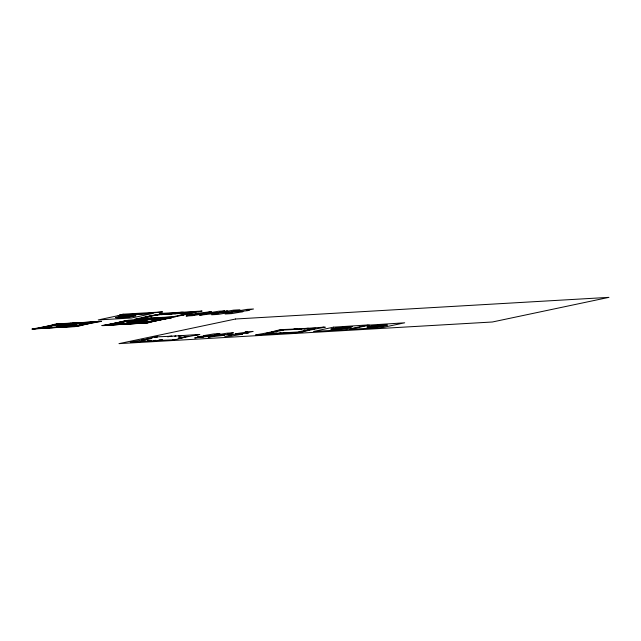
<?xml version="1.0" encoding="UTF-8"?>
<svg xmlns="http://www.w3.org/2000/svg" width="641" height="641" viewBox="0 0 641 641"><rect width="100%" height="100%" fill="white"/><g stroke="black" fill="none" stroke-linecap="round" stroke-linejoin="round"><path stroke-width="0.96" d="M32.05 329.041L32.715 328.881A105.541 6.811 -5.4 0 0 55.118 324.146L59.389 323.665A105.541 6.811 -5.4 0 0 99.708 321.325L101.59 321.325L100.933 321.486A105.541 6.811 -5.4 0 0 78.531 326.221L74.26 326.702A105.541 6.811 -5.4 0 0 33.933 329.041L32.082 329.081M105.877 325.267L103.361 325.516L105.893 325.235M147.214 322.872L144.73 323.12L147.23 322.84M167.589 318.232L170.194 317.984L167.605 318.257M131.637 342.062L134.233 341.821L131.653 342.094M157.173 336.998L154.633 337.238L157.197 336.966M172.974 339.666L175.57 339.426L173.006 339.698M198.51 334.602L195.994 334.85L198.534 334.57M298.418 332.383L301.022 332.142L298.418 332.407M57.353 327.287L55.983 327.431L57.378 327.255M77.785 322.968L76.431 323.112L77.785 322.944M85.934 324.066L84.532 324.21L85.95 324.034M146.188 319.643L147.71 319.426M154.361 320.732L155.867 320.596L154.369 320.764M271.407 332.166L272.914 332.03L272.105 332.062M279.572 333.256L281.087 333.12L280.389 333.144M299.98 328.945L301.494 328.809L300.012 328.977M308.145 330.035L309.659 329.899L308.161 330.067M48.964 327.904L50.495 327.575M69.372 323.585L70.903 323.264M51.721 327.743L53.251 327.415M72.129 323.425L73.659 323.104M59.99 327.263L61.52 326.942M80.397 322.952L81.928 322.623M62.746 327.102L64.276 326.782M83.154 322.792L84.684 322.463M128.008 320.556C123.593 320.949 130.395 320.011 128.008 320.556L106.021 325.203L145.523 322.92L167.461 318.281M110.308 324.723L129.186 320.732M138.817 318.769L157.694 314.779M156.821 315.035L167.573 313.465L161.628 314.723M147.39 318.505L148.92 318.184M167.798 314.194L169.328 313.874M121.638 324.298L123.168 323.977M142.046 319.987L143.576 319.667M150.146 318.345L151.677 318.024M170.554 314.034L172.084 313.713M124.394 324.138L125.924 323.817M144.802 319.827L146.332 319.506M177.982 312.904L181.058 312.64L180.482 312.76M180.658 312.343L180.081 312.463L183.158 312.199L182.589 312.319M181.219 312.311L181.667 312.215L162.606 313.321L159.032 314.074L178.543 312.872M125.772 324.066L127.303 323.737M127.15 323.985L128.681 323.657M147.558 319.667L149.089 319.346M179.921 312.792L179.472 312.888L198.534 311.782L202.107 311.029L182.597 312.231M129.907 323.825L131.437 323.497M150.315 319.506L151.845 319.186M158.407 317.872L159.938 317.543M178.815 313.553L180.353 313.233M161.163 317.712L162.694 317.383M181.571 313.393L183.102 313.072M185.513 313.337L196.05 311.814L172.798 316.798M144.297 322.752L163.175 318.761M201.843 313.561L199.655 314.146L202.412 313.986L192.508 315.66L186.082 316.029L191.691 314.843L188.935 315.003L190.465 314.683L198.197 313.818L195.056 313.705L196.587 313.385L211.386 311.67L205.777 312.856L208.533 312.696L207.003 313.016L199.271 313.874L200.449 313.858M344.698 327.102L343.921 327.263A10.384 0.673 -5.4 0 0 330.772 329.21A10.384 0.673 -5.4 0 0 345.699 328.344A10.384 0.673 -5.4 0 0 347.999 327.022L348.776 326.862M48.347 326.205C50.703 326.125 46.729 326.261 48.5 326.293M154.938 317.904C153.808 318.265 157.037 317.615 155.146 317.984M126.646 323.937C124.194 324.009 128.817 323.825 126.541 323.849M175.394 336.213C177.164 335.924 173.767 336.373 175.233 336.124M183.502 337.31C181.635 337.35 185.586 337.19 183.518 337.206M272.153 332.166L271.415 332.198M280.317 333.256L279.588 333.288M154.938 314.939L194.431 312.648M149.321 316.125L152.077 315.965M186.066 313.994L188.823 313.834M147.791 316.446L150.547 316.293M184.536 314.322L187.292 314.162M200.761 313.794L201.57 313.745M143.199 317.423L145.956 317.263M179.945 315.292L182.701 315.132M141.669 317.744L144.425 317.583M178.414 315.612L181.171 315.452M136.06 318.93L175.554 316.638M126.429 320.893L165.931 318.601M50.903 325.516L53.66 325.356M87.641 323.393L90.397 323.232M49.373 325.844L52.129 325.684M86.11 323.713L88.867 323.553M119.29 322.399L122.046 322.247M156.027 320.276L158.784 320.115M44.782 326.814L47.538 326.654M81.519 324.683L84.275 324.522M117.76 322.727L120.516 322.567M154.497 320.596L157.253 320.436M43.251 327.134L46.008 326.974M79.989 325.003L82.745 324.851M116.991 322.888L119.747 322.727M153.736 320.756L156.492 320.596M116.229 323.048L118.986 322.888M152.967 320.917L155.723 320.756M114.699 323.376L117.455 323.216M151.436 321.245L154.193 321.085M107.552 324.883L147.053 322.591M367.037 325.227L367.501 325.195M238.292 333.857L235.303 333.785L247.57 332.022L244.942 332.174L246.729 331.798L253.163 331.421L246.016 332.927L248.772 332.775L247.242 333.096L239.51 333.953L242.651 334.065L241.12 334.386L231.217 336.06L224.791 336.429L231.93 334.923L229.174 335.083L230.712 334.754L238.436 333.897L237.979 333.929M350.747 329.065L351.204 329.041M101.991 325.588L103.858 325.604A105.541 6.811 -5.4 0 1 144.185 323.264L148.392 322.8A105.541 6.811 -5.4 0 1 170.851 318.048L171.516 317.88L169.633 317.888A105.541 6.811 -5.4 0 1 129.306 320.22L125.035 320.7A105.541 6.811 -5.4 0 1 102.632 325.436L101.991 325.588M130.331 342.174L132.198 342.182A105.541 6.811 -5.4 0 1 172.525 339.85L176.788 339.369A105.541 6.811 -5.4 0 1 199.191 334.634L199.856 334.466L197.973 334.474A105.541 6.811 -5.4 0 1 157.646 336.805L153.375 337.286A105.541 6.811 -5.4 0 1 130.972 342.022L130.331 342.174M255.775 334.89L257.642 334.906A105.541 6.811 -5.4 0 1 297.969 332.567L302.24 332.086A105.541 6.811 -5.4 0 1 324.634 327.351L325.299 327.182L323.417 327.19A105.541 6.811 -5.4 0 1 283.09 329.53L278.883 329.987A105.541 6.811 -5.4 0 1 256.424 334.738L255.815 334.874M189.504 315.468L194.72 314.995L189.536 315.452M198.093 337.39L203.309 336.91L198.093 337.39M33.396 328.905L35.976 328.673L33.396 328.905M56.352 324.058L58.94 323.817L56.352 324.058M74.733 326.509L77.313 326.277L74.757 326.501M97.688 321.662L100.268 321.421L97.688 321.662M257.097 334.77L259.685 334.538L257.097 334.77M280.061 329.923L282.641 329.682L280.085 329.915M321.397 327.527L323.977 327.287L321.445 327.511M117.632 322.856L119.13 322.719L117.656 322.856M146.14 316.902L147.63 316.766L146.164 316.902M174.713 313.681L176.211 313.545L174.713 313.681M182.877 314.779L184.039 314.731L182.925 314.763M145.972 339.442L147.47 339.305L145.972 339.442M154.144 340.539L155.635 340.395L154.193 340.523M58.043 324.009L36.104 328.649L75.606 326.357L97.544 321.718L58.043 324.009M59.268 324.17L40.391 328.16L74.38 326.189L93.257 322.207L59.268 324.17M59.677 324.226L41.817 328L73.971 326.141L91.823 322.367L59.677 324.226M68.603 324.506L72.681 324.266A7.876 0.505 -5.4 0 1 70.342 325.299A7.876 0.505 -5.4 0 1 59.22 325.949A7.876 0.505 -5.4 0 1 68.603 324.506M70.638 324.074L69.861 324.234A10.384 0.673 -5.4 0 0 56.712 326.181A10.384 0.673 -5.4 0 0 71.64 325.316A10.384 0.673 -5.4 0 0 73.939 324.001L74.717 323.833L70.638 324.074M123.088 314.194L119.514 314.947L144.626 313.729L162.59 311.903L123.088 314.194M118.176 315.652L98.225 319.939L131.293 318.024L153.231 313.385L118.176 315.652M127.319 316.013L131.405 315.781A7.876 0.505 -5.4 0 1 129.065 316.814A7.876 0.505 -5.4 0 1 117.944 317.455A7.876 0.505 -5.4 0 1 127.319 316.013M129.354 315.588L128.577 315.749A10.384 0.673 -5.4 0 0 115.428 317.696A10.384 0.673 -5.4 0 0 130.355 316.83A10.384 0.673 -5.4 0 0 132.663 315.516L133.44 315.348L129.354 315.588M127.551 320.516L104.595 325.364L145.932 322.968L168.887 318.12L127.551 320.516M156.468 314.619L134.53 319.25L174.023 316.966L195.962 312.327L156.468 314.619M129.594 320.788L111.742 324.562L143.888 322.695L161.748 318.922L129.594 320.788M138.52 321.061L142.598 320.829A7.876 0.505 -5.4 0 1 140.259 321.862A7.876 0.505 -5.4 0 1 129.137 322.503A7.876 0.505 -5.4 0 1 138.52 321.061M140.555 320.636L139.778 320.796A10.384 0.673 -5.4 0 0 126.63 322.744A10.384 0.673 -5.4 0 0 141.557 321.878A10.384 0.673 -5.4 0 0 143.856 320.564L144.634 320.396L140.555 320.636M203.966 313.898L202.436 314.218L205.192 314.058L199.575 315.244L214.374 313.529L215.905 313.209L212.764 313.096L220.496 312.231L222.026 311.911L219.27 312.071L224.887 310.885L218.453 311.262L208.557 312.928L211.698 313.04L210.929 313.201L203.966 313.898M226.626 311.149L225.231 311.446L227.659 311.093L226.626 311.149M217.507 313.112L215.977 313.433L218.733 313.273L211.586 314.787L218.02 314.411L227.916 312.744L229.446 312.423L226.305 312.311L234.037 311.454L235.567 311.125L232.811 311.286L239.958 309.779L233.524 310.148L222.098 312.143L225.231 312.255L224.47 312.415L217.507 313.112M231.048 312.327L229.51 312.648L232.266 312.496L225.127 314.002L231.553 313.625L241.457 311.959L242.987 311.638L239.846 311.526L247.578 310.669L249.109 310.34L246.352 310.5L253.499 308.994L247.065 309.363L235.64 311.358L238.773 311.47L238.011 311.63L231.048 312.327M235.559 319.002L118.978 343.64L492.368 321.998L608.95 297.36L235.559 319.002M143.039 339.954L141.509 340.283L145.795 339.794L143.039 339.954M149.161 338.664L147.63 338.985L151.917 338.504L149.161 338.664M148.752 340.724L147.222 341.044L151.508 340.563L148.752 340.724M169.16 336.405L167.63 336.733L171.916 336.253L169.16 336.405M159.777 340.083L158.247 340.403L162.534 339.922L159.777 340.083M180.185 335.772L178.655 336.092L182.941 335.612L180.185 335.772M179.776 337.831L178.246 338.152L182.533 337.671L179.776 337.831M185.906 336.533L184.376 336.862L188.662 336.373L185.906 336.533M199.055 336.597L197.524 336.926L200.28 336.765L194.664 337.951L209.463 336.229L210.993 335.908L207.86 335.796L215.584 334.939L217.115 334.61L214.366 334.77L219.975 333.584L213.541 333.961L203.646 335.628L206.787 335.74L206.017 335.9L199.055 336.597M212.548 335.82L211.017 336.14L213.774 335.98L208.165 337.166L222.964 335.451L224.494 335.123L221.353 335.011L229.085 334.153L230.616 333.833L227.859 333.993L233.468 332.807L227.042 333.176L217.147 334.842L220.28 334.955L219.518 335.123L212.548 335.82M268.483 332.679L266.952 333L271.239 332.519L268.483 332.679M274.604 331.381L273.074 331.709L277.361 331.221L274.604 331.381M283.386 330.091L265.526 333.865L297.672 332.006L315.532 328.232L283.386 330.091M274.204 333.44L272.673 333.769L276.96 333.28L274.204 333.44M294.612 329.129L293.081 329.45L297.368 328.969L294.612 329.129M285.221 332.799L283.691 333.128L287.977 332.639L285.221 332.799M305.629 328.488L304.098 328.809L308.385 328.328L305.629 328.488M305.228 330.548L303.698 330.868L307.984 330.387L305.228 330.548M311.35 329.25L309.819 329.578L314.106 329.097L311.35 329.25M333.512 327.166L313.561 331.453L346.629 329.538L368.575 324.899L333.512 327.166M343.88 326.95L342.606 327.222L352.149 326.469L343.88 326.95M342.663 327.527L346.741 327.295A7.876 0.505 -5.4 0 1 344.401 328.328A7.876 0.505 -5.4 0 1 333.28 328.969A7.876 0.505 -5.4 0 1 342.663 327.527M369.625 325.075L349.674 329.362L382.741 327.447L404.679 322.808L369.625 325.075M378.775 325.436L382.853 325.195A7.876 0.505 -5.4 0 1 380.514 326.237A7.876 0.505 -5.4 0 1 369.392 326.878A7.876 0.505 -5.4 0 1 378.775 325.436M380.81 325.003L380.033 325.171A10.384 0.673 -5.4 0 0 366.884 327.118A10.384 0.673 -5.4 0 0 381.812 326.253A10.384 0.673 -5.4 0 0 384.111 324.931L384.888 324.771L380.81 325.003"/></g></svg>
